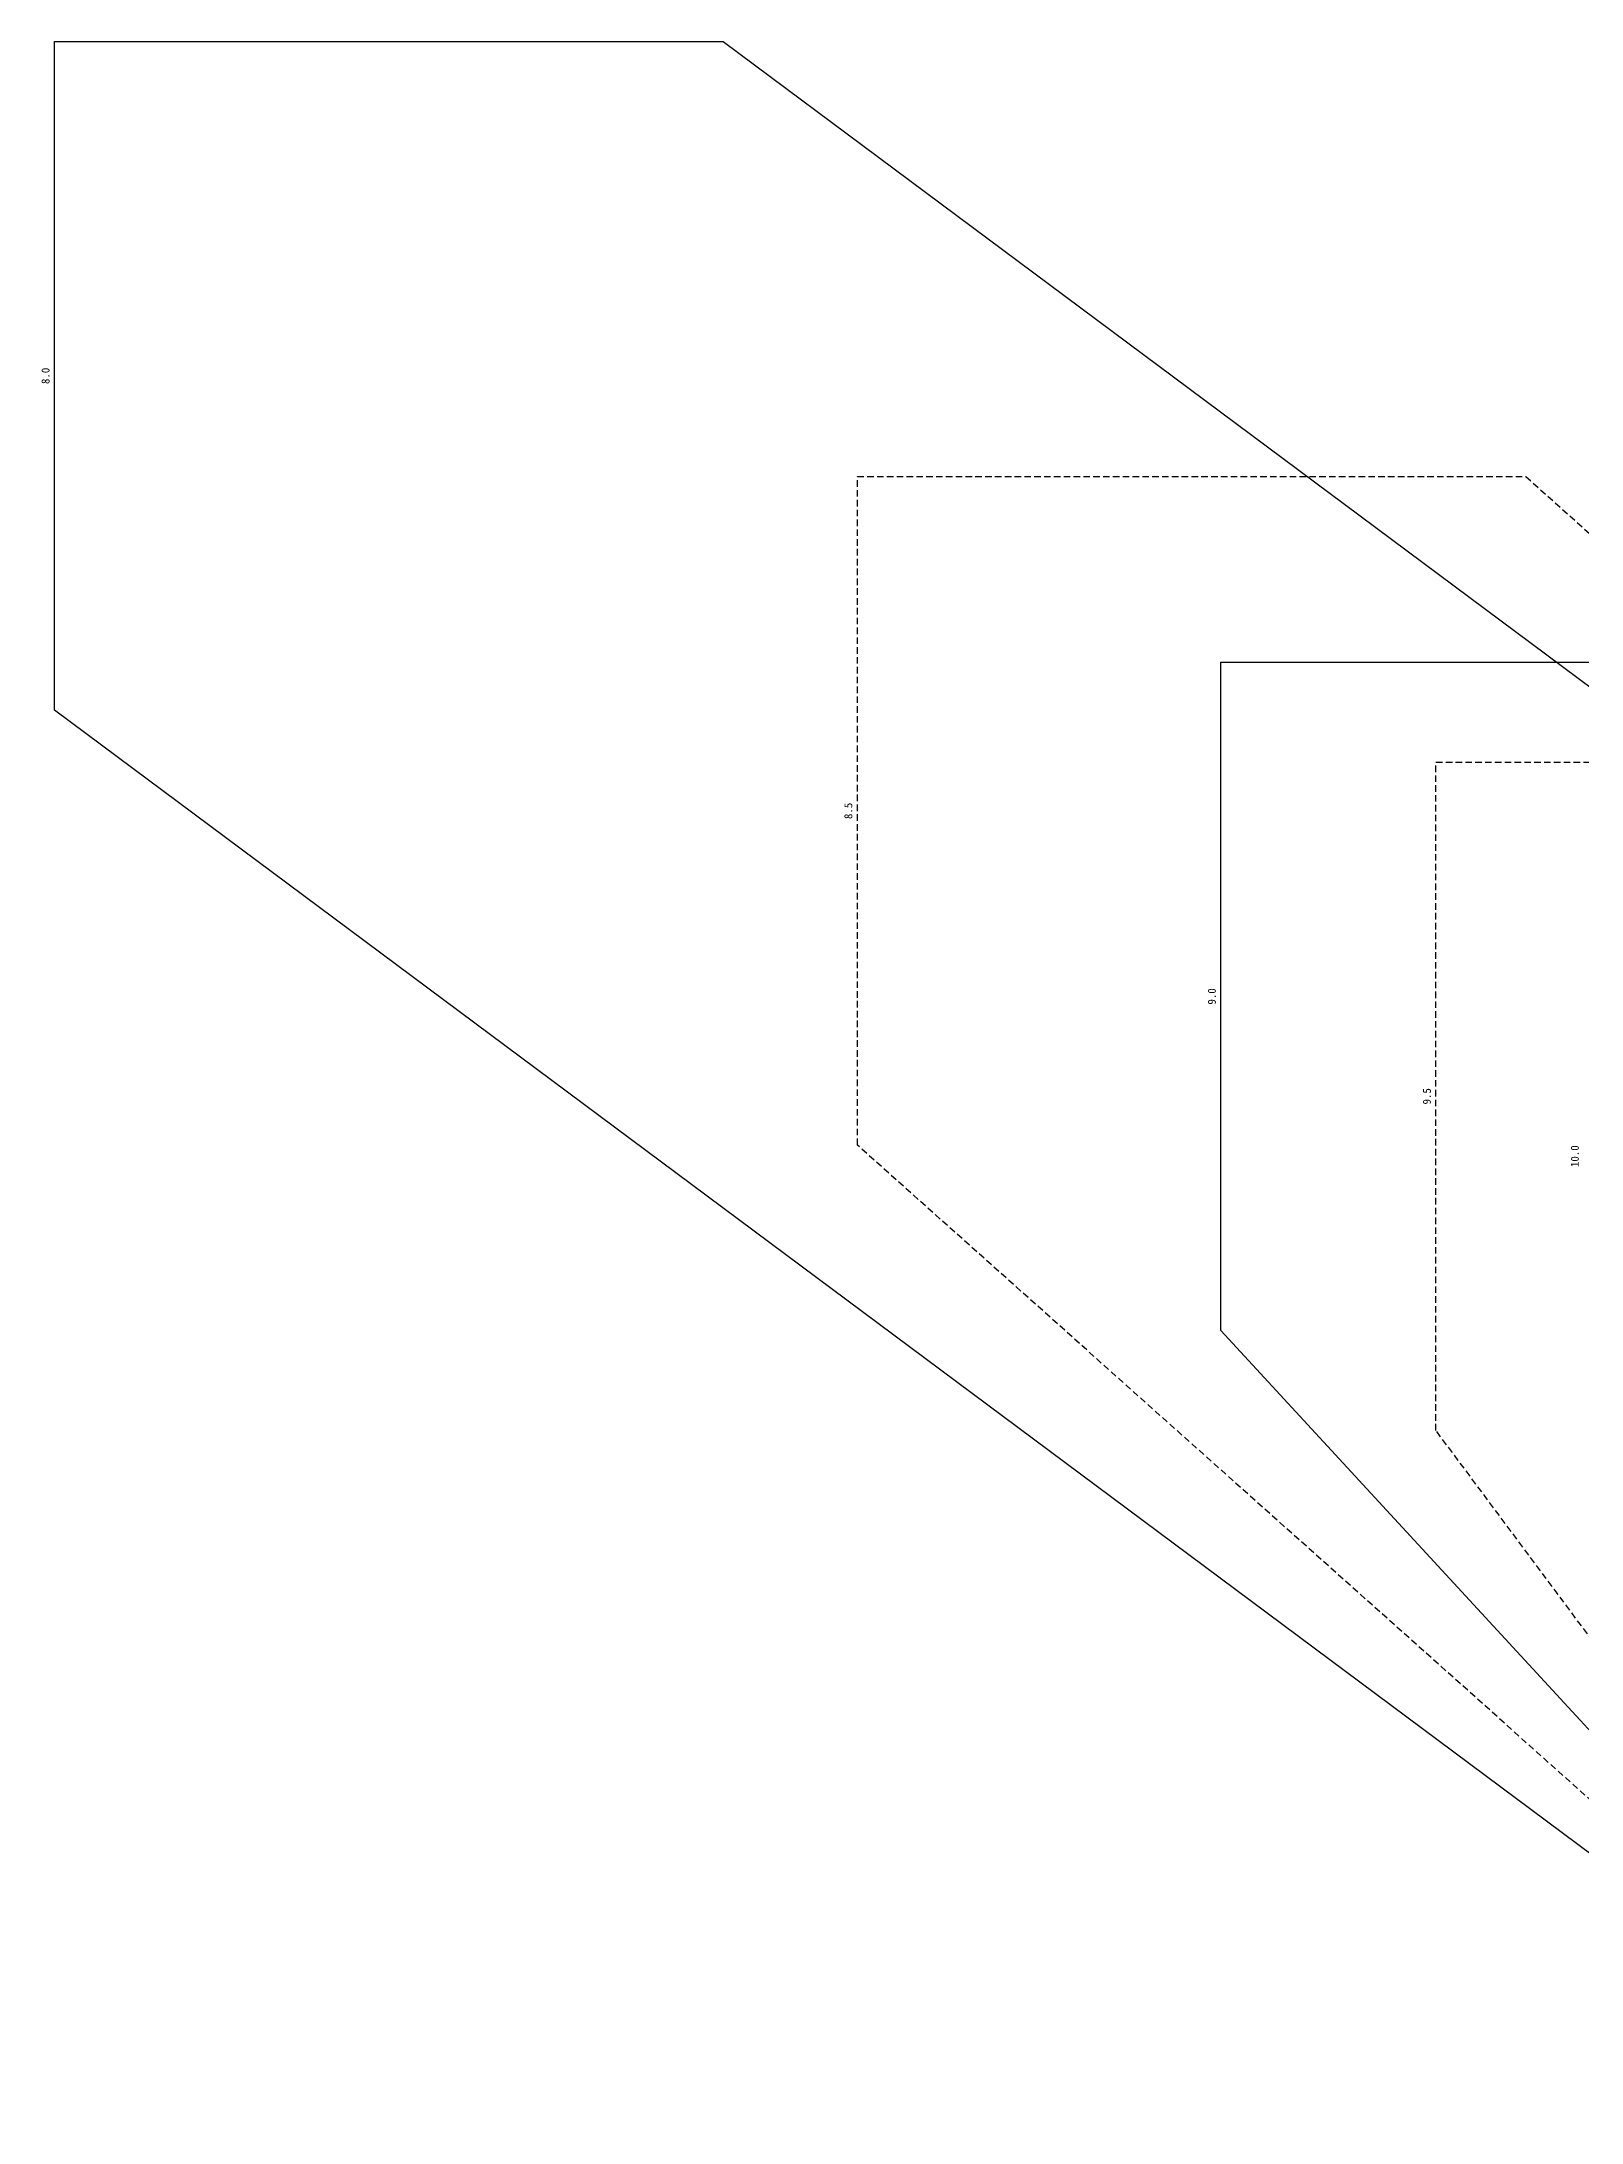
# Model space of a CAD drawing. Units: millimetres at full size, sheet at 1:100. Extents: x -44414 to 37802, y -18796 to 28504.
# Drawn here: x -44414 to -16205, y -9612 to 28504 of the extents above; entities that cross this region are included whole.
import ezdxf
from ezdxf.enums import TextEntityAlignment as Align

# ---------------------------------------------------------------- set-up
doc = ezdxf.new("R2010")
doc.units = ezdxf.units.MM
doc.header["$LTSCALE"] = 100
doc.linetypes.add('DASHED1', pattern=[1.8, 1.2, -0.6])
doc.layers.add('0-0', color=7, linetype='Continuous')
doc.styles.add('ＭＳ ゴシック', font='')
doc.styles.get('ＭＳ ゴシック').set_extended_font_data('MS Gothic')

msp = doc.modelspace()

# ---------------------------------------------------------------- linework, layer by layer
at = {"layer": '0-0'}
for points in [[(-9428.1, -9612.2), (-44174.8, 16258.9), (-44174.8, 28504.4)], [(-44174.8, 28504.4), (-31930.3, 28504.4), (2816.3, 2632.2)], [(-9428.1, -9612.2), (-22808.1, 4892.2), (-22808.1, 17136.6)], [(-22808.1, 17136.6), (-10562.6, 17136.6), (2816.3, 2632.2)]]:
    msp.add_lwpolyline(points, dxfattribs=at)
at = {"layer": '0-0', "linetype": 'DASHED1'}
for points in [[(-9428.1, -9612.2), (-29468.1, 8290), (-29468.1, 20535.5)], [(-29468.1, 20535.5), (-17222.6, 20535.5), (2816.3, 2632.2)], [(-9428.1, -9612.2), (-18869.2, 3062.2), (-18869.2, 15306.6)], [(-18869.2, 15306.6), (-6624.8, 15306.6), (2816.3, 2632.2)]]:
    msp.add_lwpolyline(points, dxfattribs=at)

# ---------------------------------------------------------------- texts
at = {"layer": '0-0', "style": 'ＭＳ ゴシック'}
for s, p in [('8.0', (-44224.8, 22231.6)), ('8.5', (-29518.1, 14262.8)), ('9.0', (-22858.1, 10864.4)), ('9.5', (-18919.2, 9034.4)), ('10.0', (-16209.2, 7887.8))]:
    msp.add_text(s, height=146.6, rotation=90, dxfattribs=at).set_placement(p, align=Align.BOTTOM_LEFT)

doc.saveas('drawing.dxf')
